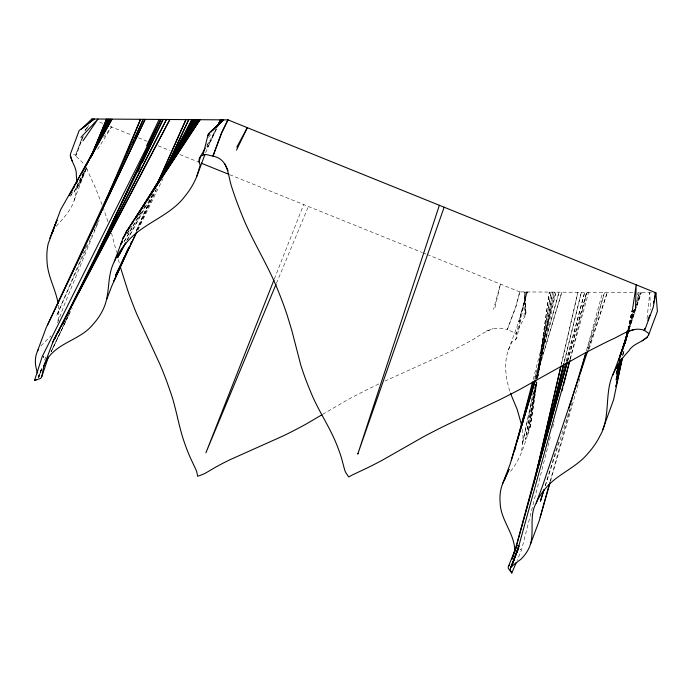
<?xml version="1.0" encoding="UTF-8"?>
<svg xmlns="http://www.w3.org/2000/svg" width="692" height="692" viewBox="0 0 692 692"><rect width="100%" height="100%" fill="white"/><g stroke="black" fill="none" stroke-linecap="round" stroke-linejoin="round"><path stroke-width="0.52" stroke-dasharray="3.46 2.59" d="M524.008 316.426L525.228 291.929L525.704 314.626L515.981 334.115L517.192 336.165L516.933 338.189L515.246 339.988L512.279 341.381L508.369 349.988A110.521 71.155 33.3 0 0 505.627 369.485L506.838 380.168L509.753 391.309M647.037 318.649L649.762 292.751L650.541 309.8M536.784 381.967L530.946 423.694C525.816 440.38 521.457 458.467 509.969 472.065M537.39 377.685L549.37 292.085L536.542 381.396M536.395 382.46L529.674 429.239L536.949 382.46M535.945 384.562L527.806 434.507L536.888 382.442M536.81 379.251L551.014 292.102L537.615 378.213L552.649 292.111L536.551 379.052M535.565 384.354L525.358 439.489L536.594 382.243M537.424 377.996L554.275 292.119L536.084 378.697M622.912 355.143L624.002 349.849M628.128 329.729L632.047 310.665M508.369 349.988L517.132 326.425L527.356 291.946L518.879 322.014L526.707 291.938L517.192 336.165L515.246 339.988M533.42 391.369L522.33 444.16L535.608 383.982M622.393 355.991L623.068 352.825M627.955 329.608L631.96 310.604M536.776 378.706L555.884 292.128L532.84 380.851M623.232 354.252L624.4 349.027M628.864 329.202L633.093 310.414M561.515 363.681L577.915 292.275L561.151 364.918M495.014 307.533L500.472 284.109L493.526 309.376M628.267 329.427L632.808 310.526M564.162 362.53L581.358 292.301L564.032 362.366M633.509 310.319L628.596 330.032L636.467 306.824M637.393 294.749L637.912 292.673L651.414 292.759M550.322 436.911L521.517 550.053L517.062 560.581M552.718 427.483L554.318 421.194M570.061 359.382L587.127 292.335M566.687 361.336L584.679 292.318L566.143 361.181M628.224 329.202L633.206 310.414M632.86 292.638L519.735 291.894L515.877 306.409L507.245 329.634C494.347 324.92 483.708 332.601 473.536 339.296A110.521 16.824 -24.8 0 1 448.996 352.072L385.219 380.929M519.882 291.894L516.016 306.409L507.383 329.634L513.429 332.247L515.981 334.115L521.041 317.818M56.208 226.284C64.244 217.262 73.222 208.128 75.393 195.672A110.521 69.615 37 0 0 76.682 185.888M570.32 358.88L588.641 292.344M567.622 361.086L586.704 292.335L567.682 360.904M549.984 482.004L572.838 399.621M586.418 350.766L602.611 292.439M534.726 379.268L559.041 292.154L534.328 379.277M628.777 329.781L634.573 309.168M636.597 301.954L639.209 292.681L636.761 300.977M550.555 480.957L579.922 378.42M587.932 350.455L604.548 292.457L586.773 350.316M628.215 330.023L634.322 309.281M535.738 378.913L561.835 292.171L535.833 378.758M545.184 485.689L559.153 440.216M629.019 329.522L635.386 309.056M636.657 304.964L640.481 292.69L636.562 304.878M545.357 485.767L569.724 409.681M589.152 349.019L607.265 292.474L587.776 350.757M628.743 329.262L635.265 308.943M629.097 329.271L641.216 292.699L636.804 305.812M41.667 368.974L38.622 377.953A5.925 3.65 34.5 0 0 38.605 376.431L37.965 374.683M44.712 359.996L45.733 357.003M41.511 369.139L38.709 377.227L41.607 369.355M83.118 163.113L75.445 155.596L82.019 137.924M82.452 137.059L75.696 155.233L73.266 154.394M83.265 136.229L76.137 155.406L75.445 155.596M74.122 200.273L86.111 169.099M57.557 322.896L64.391 304.61L99.181 219.926M41.676 368.481L38.596 376.431L41.702 368.646M274.369 278.945L303.658 204.564M86.076 168.485L79.113 185.274L86.266 168.485M276.454 283.288L308.416 206.493M86.725 245.366L56.649 315.837L92.33 234.865M83.533 173.415L76.622 189.219L85.938 168.761M94.069 230.912L98.852 220.047M136.333 230.981L152.577 194.513M136.315 230.799L152.56 194.391M206.873 146.427L215.03 130.753M205.619 152.655L216.51 128.522M137.492 230.133L156.998 188.077M137.025 229.796L155.786 189.824M83.36 172.516L73.733 192.912L83.585 172.784M215.982 129.283L207.531 147.232L216.406 129.283M69.555 312.836L51.061 351.908L72.158 308.139M51.191 351.726L69.658 312.689M137.812 230.09L162.957 178.744M70.463 196.355L71.432 194.452M70.956 195.404L73.94 189.677M126.731 240.686L146.592 203.811M127.449 239.743L150.856 197.194M140.649 212.574L123.557 242.607L141.505 211.916M206.882 145.363L208.993 141.678M84.874 131.082L87.573 126.428M86.933 128.47L88.55 125.676M143.668 208.188L144.758 206.328M127.198 233.446L129.413 229.753M127.293 233.533L131.774 226.189M97.598 149.368L111.602 126.947L103.618 137.094M85.289 130.312L88.541 125.165M208.491 137.423L211.839 133.236M40.889 345.853L50.957 335.966M322.593 414.361L348.033 399.569A109.085 16.608 -24.8 0 1 369.831 388.307L379.398 383.679M486.251 331.096L492.842 328.7M99.553 122.077L102.944 123.453M109.959 126.29L132.31 135.321M138.443 137.803L147.197 141.332M158.139 145.761L169.687 150.423M179.868 154.541L199.573 162.499M229.657 174.661L421.912 252.355M422.769 252.701L426.203 254.094M427.059 254.44L519.735 291.894M86.431 168.251L94.674 186.183A110.521 26.4 67.9 0 1 101.923 204.425M85.566 166.582L87.538 169.964M107.943 221.674L105.054 213.075A110.521 26.4 67.9 0 0 103.688 209.235M111.473 233.014L116.541 252.182M118.358 259.569L119.482 263.721M522.399 429.222L522.927 435.441A109.085 70.229 33.3 0 1 520.912 452.802M58.422 305.293A84.104 52.973 37 0 1 57.445 322.965M525.955 312.594L525.704 314.626L524.354 291.92L525.955 312.594M520.462 549.275L520.237 549.707L520.462 549.275"/><path stroke-width="1.04" d="M635.516 308.286L636.182 284.827L632.436 310.12M160.656 119.439L42.281 356.432L34.6 380.254L40.292 378.611A5.925 4.489 3.3 0 0 41.831 376.448L43.769 366.25A52.038 40.62 4.5 0 1 51.13 354.148C63.154 341.39 82.158 338.172 93.238 324.098A84.104 65.654 4.5 0 0 105.141 304.549C109.898 290.64 107.251 275.139 114.249 261.792A109.085 85.151 4.5 0 1 125.252 244.164C141.211 223.438 169.021 217.279 184.842 196.39A110.521 86.275 4.5 0 0 196.857 176.226L200.23 165.241L199.054 161.824L199.158 158.779L205.29 148.123M516.258 562.492L511.803 573.011L510.376 570.251L510.333 568.521A5.925 4.489 3.3 0 1 511.725 566.29L521.085 559.093A52.038 39.894 0.2 0 0 529.302 547.337C535.374 533.203 528.29 516.907 536.196 503.058A84.104 64.477 0.2 0 1 549.474 484.063C561.394 472.567 577.491 466.261 588.122 453.243A109.085 83.637 0.2 0 0 599.955 435.951C611.685 415.598 603.104 390.504 615.084 370.211A110.521 84.735 0.2 0 1 628.933 350.783C633.587 342.756 644.122 342.367 648.638 334.989L657.4 311.417L655.886 292.794L228.04 119.889L221.656 132.916L213.024 156.132C228.767 159.29 227.668 175.067 231.682 186.918A110.521 31.944 67.6 0 0 241.482 213.802C251.862 240.539 267.899 264.595 278.348 291.297A109.085 31.529 67.6 0 1 287.128 315.024L291.868 330.62L300.7 364.77A84.104 24.306 67.6 0 0 310.31 390.954C317.195 408.635 328.146 424.308 335.525 441.747A52.038 15.042 67.6 0 1 341.476 457.948L344.607 469.712A5.925 1.548 66.1 0 0 345.862 472.74L348.707 476.978L351.925 475.188A5.925 0.709 -23.7 0 1 354.762 473.821L366.743 468.164A52.038 5.311 -25.6 0 0 381.846 460.465L423.556 436.721A84.104 8.589 -25.6 0 1 447.966 424.282L498.352 400.391A109.085 11.133 -25.6 0 0 520.401 389.12L585.415 352.799A110.521 11.28 -25.6 0 1 610.552 340.023C621.312 335.776 632.427 325.664 644.71 330.456L644.131 330.361L644.883 328.345M76.743 182.809A110.521 69.615 37 0 0 76.293 175.431C77.072 167.481 70.645 161.461 70.394 154.091L79.165 130.529L94.19 118.998L82.694 128.158M653.533 302.992L653.914 300.916M654.295 298.84L655.445 292.612M622.264 358.318L613.588 399.803L602.697 429.749M626.39 338.198L627.912 330.785M621.952 358.101L615.949 386.603L622.29 358.421M625.066 343.327L627.739 330.664M535.703 476.027L560.788 366.829M533.705 483.89L560.909 365.973M621.208 358.837L616.174 379.847L621.347 359.087M624.988 343.085L627.765 331.529M542.597 450.57L544.137 444.281M544.647 442.188L563.643 364.623M199.054 161.824L200.542 156.418L203.05 154.965L207.929 135.217L209.304 132.847L223.43 119.854L213.093 130.096M538.445 465.898L563.781 363.412M562.06 390.816L562.856 387.676M563.392 385.574L569.525 361.483M514.943 449.748L515.756 446.617M517.114 441.392L532.563 381.897M619.92 360.515L616.321 374.087L620.084 360.688M622.964 349.036L627.67 331.295M565.58 363.265L517.036 543.376L567.336 362.124M570.035 359.918L519.095 544.95L511.725 566.29L519.017 545.806L511.077 566.956L518.758 547.657L510.609 567.708M567.397 361.942L517.253 542.701L511.976 558.954M549.707 482.869L539.293 520.54L530.522 544.102M580.06 373.68L585.847 352.799M522.572 422.821L523.446 419.715M524.026 417.639L524.891 414.525M526.05 410.373L528.939 400.011M529.518 397.935L530.963 392.745M531.543 390.677L532.416 387.563M532.996 385.487L533.861 382.373M625.014 343.171L625.879 340.083M626.459 338.025L627.333 334.928M533.731 381.353L511.371 460.189L535.21 380.816M540.167 517.209L549.958 483.033M49.781 238.273L56.986 220.091L48.224 243.653A109.085 68.707 37 0 0 47.039 261.351C47.61 276.117 55.602 289.031 58.111 303.338M618.146 364.252L616.927 368.395L618.518 363.283M620.888 354.909L627.912 331.061M535.426 379.943L509.961 464.617L502.608 483.751A84.104 54.14 33.3 0 0 500.152 502.816C500.576 518.983 512.746 531.517 514.563 547.242A52.038 33.501 33.3 0 1 514.467 553.41M543.912 489.824L540.417 501.19L544.042 489.875M568.988 408.185L586.133 352.384M622.973 348.958L626.476 337.705M627.108 335.655L628.068 332.592M618.631 360.757L628.094 331.295M439.368 205.29L357.911 453.658L444.126 207.211M618.657 360.757L628.423 331.295M587.776 350.757L542.978 484.72L536.196 503.058M628.319 331.044L619.496 357.288L621.451 351.899L612.679 375.471M41.831 376.448L48.362 357.089M512.123 559.015L517.166 544.941L508.49 566.272A5.925 3.65 34.5 0 0 508.404 568.504L511.803 573.011M134.966 138.089L143.227 119.327L47.419 325.318L145.164 119.335L46.13 327.818L36.391 354.053A52.038 32.775 37 0 0 35.724 366.189L37.325 372.936M114.249 261.792L123.02 238.23L126.082 232.114L200.049 119.699L126.082 232.114L198.414 119.69L165.353 171.668M196.857 176.226L204.893 154.619M647.885 320.266L649.762 315.215M43.769 366.25L53.872 339.469L169.869 119.5L52.531 342.678L166.426 119.482L110.694 229.363M106.75 299.186L111.741 286.177L129.309 246.75M273.971 279.949L205.887 452.827L276.039 284.282M91.43 156.098L106.568 119.085L90.583 157.612M124.551 158.165L125.78 155.172M126.601 153.183L140.519 119.309L103.67 205.662M92.157 154.653L107.303 119.085L90.021 158.598M132.786 143.028L134.092 140.061M130.624 243.8L131.497 241.828M156.972 184.66L185.949 119.604L156.522 185.534M127.968 249.492L113.912 280.987L136.584 232.088M502.608 483.751L509.078 469.288L504.546 479.573L505.532 478.016M217.375 126.593L220.428 119.837L217.314 126.446M92.157 155.129L93.93 151.237M96.145 146.367L108.575 119.093L90.695 156.98M166.063 168.519L188.743 119.63L164.03 172.273M124.672 256.118L115.512 275.624L136.86 232.028M125.581 254.172L128.79 247.347M98.212 252.277L161.08 119.439L98.29 252.173M54.988 338.483L55.914 336.537M146.643 145.718L159.143 119.431M137.786 171.979L140.13 167.118M142.474 162.248L163.104 119.456L61.545 325.664M236.508 150.112L247.312 127.674L236.811 147.154M95.323 148.823L98.61 142.111M100.954 137.319L109.872 119.102L89.925 158.209M186.2 131.272L191.892 119.647L157.785 182.999M227.902 119.88L221.518 132.916L212.885 156.132L206.441 154.584L203.05 154.965M58.206 332.445L59.166 330.508M218.741 124.56L221.077 119.837L218.058 125.295M62.782 323.83L64.737 319.972M67.176 315.154L68.153 313.225M72.072 305.518L73.049 303.589M78.914 292.015L79.891 290.095M80.869 288.166L84.779 280.45M85.756 278.521L88.204 273.703M90.643 268.885L93.091 264.067M94.069 262.138L109.717 231.292M86.517 164.886L88.948 160.112M37.368 351.38L38.224 349.711M91.318 156.305L93.308 152.491M98.273 142.95L110.694 119.11L73.309 188.137M125.209 243.523L117.571 257.709L125.892 242.581M155.752 186.788L156.773 184.894M69.217 195.706L72.288 190.032M173.744 155.588L176.867 149.913M177.905 148.027L193.509 119.655L152.923 190.983M71.345 192.021L72.392 190.153M73.439 188.285L74.476 186.416M76.042 183.614L77.089 181.737M82.305 172.395L89.605 159.307M90.652 157.439L112.035 119.119L60.688 209.624L51.926 233.195L53.725 230.012M172.386 158.805L174.003 156.011M175.093 154.143L176.72 151.349M177.801 149.489L195.135 119.664L145.977 201.995M122.225 241.776L120.572 244.553L122.25 241.793M143.218 206.623L144.87 203.846M156.427 185.785L157.551 183.951M165.397 171.097L166.512 169.263M168.199 166.504L169.877 163.753M171.555 160.994L173.242 158.243M174.358 156.409L196.77 119.681L134.931 219.079M126.42 232.754L123.02 238.23L124.759 235.496M128.695 229.113L129.828 227.287M131.523 224.554L133.227 221.812M136.359 217.253L138.677 213.612M139.836 211.787L142.154 208.136M143.893 205.403L145.052 203.578M147.379 199.927L149.697 196.286M150.856 194.461L153.174 190.81M154.333 188.985L160.717 178.96M161.876 177.135L164.194 173.484M82.997 140.848L98.022 119.024L80.938 137.423M216.527 127.38L222.556 119.846L210.852 132.146M508.49 566.272L509.71 564.784M209.391 133.677L207.929 135.217L209.399 133.755M81.016 129.387L91.889 118.989L228.04 119.889M642.124 340.827L647.574 337.021M321.78 414.863L307.058 423.53A84.104 12.802 -24.8 0 1 283.089 435.969L230.168 459.644A52.038 7.923 -24.8 0 0 215.333 467.334L205.723 473.008A5.925 0.709 -23.7 0 1 202.825 474.375L197.696 476.286L196.77 471.927A5.925 1.548 66.1 0 0 195.559 468.899L190.066 457.127A52.038 12.43 67.9 0 1 183.847 440.925C178.207 424.282 175.958 406.706 169.834 390.202A84.104 20.094 67.9 0 0 159.791 364.018L136.817 314.211A109.085 26.062 67.9 0 1 127.769 290.484L120.399 267.129M37.307 379.571L34.6 380.254M626.753 331.849L634.616 329.461M654.355 292.785L655.886 292.794L653.205 307.317L644.572 330.542L648.395 333.137L648.638 334.989M91.889 118.989L92.33 119.162M201.268 163.191L228.741 174.289M224.883 163.874L228.049 170.716M70.151 155.553L72.176 160.985M510.445 393.212L517.227 409.577L521.751 425.563M43.587 356.527L43.484 357.003L43.587 356.527M358.006 453.442L357.859 453.909L358.006 453.442"/></g></svg>
